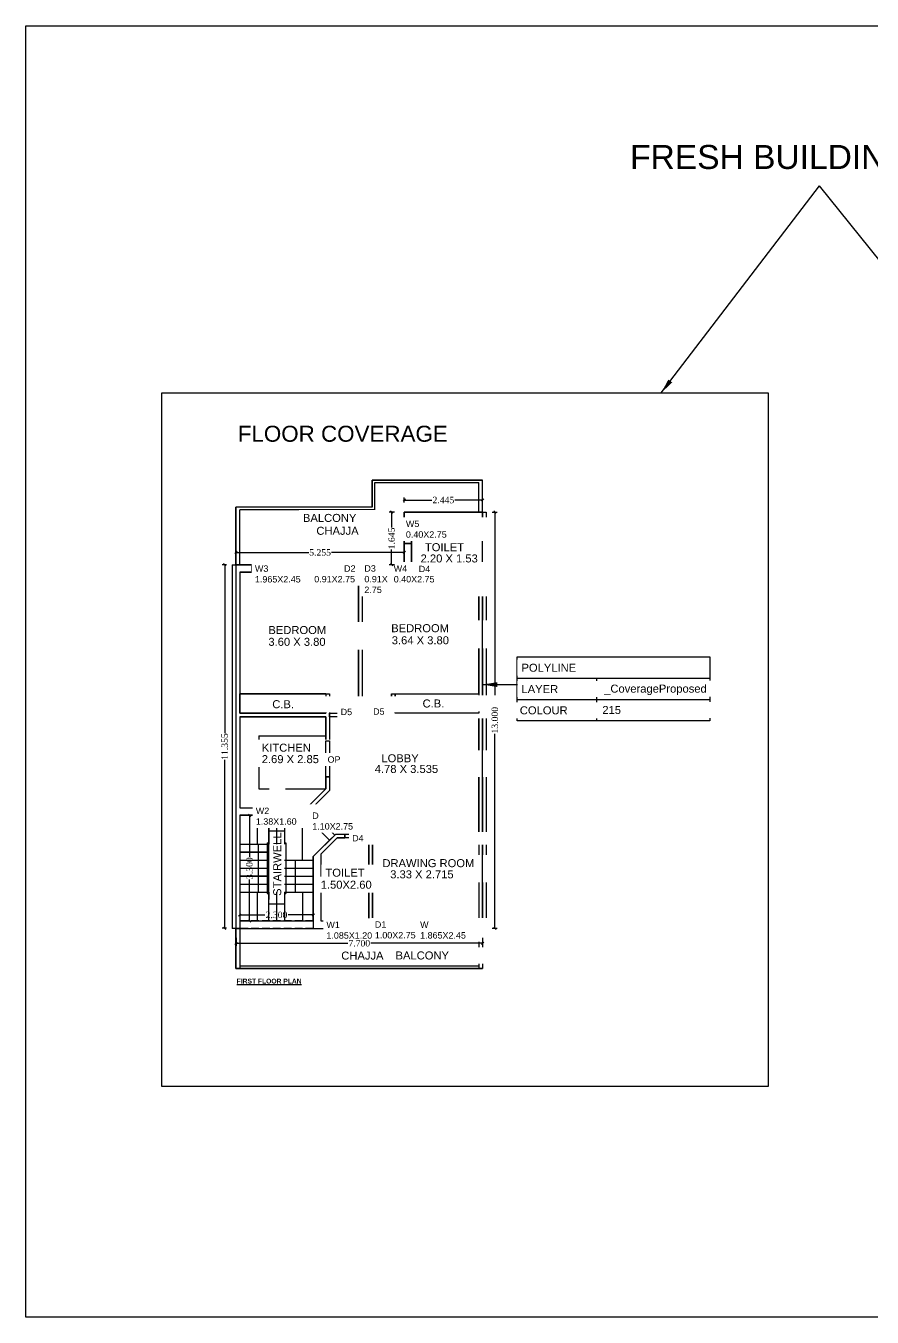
# Model space of a CAD drawing. Header units: metres. Extents: x 180 to 389, y -165 to 195.
# Drawn here: x 180.41 to 206.84, y -6.48 to 33.85 of the extents above; entities that cross this region are included whole.
import ezdxf

# ---------------------------------------------------------------- set-up
doc = ezdxf.new("R2010")
doc.units = ezdxf.units.M
doc.header["$LTSCALE"] = 2
doc.header["$MEASUREMENT"] = 0
doc.linetypes.add('ACAD_ISO02W100', pattern=[15, 12, -3])
for name, color, linetype in [('_ArchProj', 21, 'Continuous'), ('_Balcony', 25, 'Continuous'), ('_CB', 40, 'Continuous'), ('_CoverageProposed', 215, 'Continuous'), ('_Dimension', 87, 'Continuous'), ('_Door', 114, 'Continuous'), ('_Room', 72, 'Continuous'), ('_RoomDimensions', 193, 'Continuous'), ('_StaircaseLanding', 210, 'Continuous'), ('_StaircaseWell', 140, 'Continuous'), ('_StairFlight', 105, 'Continuous'), ('_Stairs', 120, 'Continuous'), ('_Window', 115, 'Continuous')]:
    doc.layers.add(name, color=color, linetype=linetype)
doc.styles.add('DRAWING', font='times.ttf', dxfattribs={"height": 0.2})
doc.styles.get("Standard").update_dxf_attribs({"font": 'arial.ttf'})
doc.dimstyles.new('Copy of DRAWING', dxfattribs={"dimtxt": 0.2, "dimasz": 0.46, "dimexe": 0.076, "dimexo": 0.3, "dimgap": 0.037, "dimtad": 0, "dimdec": 3, "dimzin": 0, "dimdsep": 46, "dimtxsty": 'DRAWING', "dimblk": 'ARCHTICK', "dimtsz": 0.037, "dimcen": 0.09, "dimclre": 256, "dimclrt": 256, "dimadec": 0, "dimazin": 0, "dimtfac": 1, "dimtdec": 3, "dimtix": 1, "dimtofl": 0, "dimtmove": 2, "dimatfit": 3, "dimfxl": 1, "dimtolj": 1, "dimtzin": 0, "dimarcsym": 0})
doc.dimstyles.new('DRAWING', dxfattribs={"dimtxt": 0.2, "dimasz": 0.076, "dimexe": 0.076, "dimexo": 0.3, "dimgap": 0.037, "dimtad": 0, "dimdec": 3, "dimzin": 0, "dimdsep": 46, "dimtxsty": 'DRAWING', "dimblk": 'ARCHTICK', "dimtsz": 0.037, "dimcen": 0.09, "dimclre": 256, "dimclrt": 256, "dimadec": 0, "dimazin": 0, "dimtfac": 1, "dimtdec": 3, "dimtix": 1, "dimtofl": 0, "dimtmove": 2, "dimatfit": 3, "dimfxl": 1, "dimtolj": 1, "dimtzin": 0, "dimarcsym": 0})

# ---------------------------------------------------------------- blocks, each defined once
blk = doc.blocks.new('*D310')
at = {"layer": '_Dimension', "color": 0, "linetype": 'ByBlock', "lineweight": -2, "ltscale": 0.01}
for p, q in [((192.263, 19.079), (192.189, 19.005)), ((192.226, 19.042), (193.092, 19.042)), ((194.671, 19.042), (193.805, 19.042)), ((194.634, 19.005), (194.708, 19.079))]:
    blk.add_line(p, q, dxfattribs=at)
at = {"layer": '_Dimension', "linetype": 'ByBlock', "lineweight": -2, "ltscale": 0.01}
for p, q in [((192.226, 18.966), (192.226, 19.118)), ((194.671, 18.966), (194.671, 19.118))]:
    blk.add_line(p, q, dxfattribs=at)
at = {"layer": 'Defpoints', "color": 0, "ltscale": 0.01}
for p in [(194.671, 19.042), (192.226, 18.666), (194.671, 18.666)]:
    blk.add_point(p, dxfattribs=at)
at = {"layer": '_Dimension', "ltscale": 0.01, "insert": (193.448, 19.042), "char_height": 0.2, "attachment_point": 5, "style": 'DRAWING'}
blk.add_mtext('\\A1;2.445', dxfattribs=at)
blk = doc.blocks.new('_ArchTick')
blk = doc.blocks.new('*D311')
at = {"layer": '_Dimension', "linetype": 'ByBlock', "lineweight": -2, "ltscale": 0.01}
for p, q in [((191.926, 18.666), (191.756, 18.666)), ((191.926, 17.021), (191.756, 17.021))]:
    blk.add_line(p, q, dxfattribs=at)
at = {"layer": '_Dimension', "color": 0, "linetype": 'ByBlock', "lineweight": -2, "ltscale": 0.01}
for p, q in [((191.869, 18.629), (191.795, 18.703)), ((191.832, 18.666), (191.832, 18.186)), ((191.832, 17.021), (191.832, 17.501)), ((191.795, 17.058), (191.869, 16.984))]:
    blk.add_line(p, q, dxfattribs=at)
at = {"layer": 'Defpoints', "color": 0, "ltscale": 0.01}
for p in [(192.226, 18.666), (191.832, 17.021), (192.226, 17.021)]:
    blk.add_point(p, dxfattribs=at)
at = {"layer": '_Dimension', "ltscale": 0.01, "insert": (191.832, 17.843), "char_height": 0.2, "attachment_point": 5, "rotation": 90, "style": 'DRAWING'}
blk.add_mtext('\\A1;1.645', dxfattribs=at)
blk = doc.blocks.new('*D312')
at = {"layer": '_Dimension', "color": 0, "linetype": 'ByBlock', "lineweight": -2, "ltscale": 0.01}
for p, q in [((187.008, 17.443), (186.934, 17.369)), ((186.971, 17.406), (189.246, 17.406)), ((192.226, 17.406), (189.951, 17.406)), ((192.189, 17.369), (192.263, 17.443))]:
    blk.add_line(p, q, dxfattribs=at)
at = {"layer": '_Dimension', "linetype": 'ByBlock', "lineweight": -2, "ltscale": 0.01}
for p, q in [((186.971, 17.321), (186.971, 17.482)), ((192.226, 17.321), (192.226, 17.482))]:
    blk.add_line(p, q, dxfattribs=at)
at = {"layer": 'Defpoints', "color": 0, "ltscale": 0.01}
for p in [(192.226, 17.406), (186.971, 17.021), (192.226, 17.021)]:
    blk.add_point(p, dxfattribs=at)
at = {"layer": '_Dimension', "ltscale": 0.01, "insert": (189.598, 17.406), "char_height": 0.2, "attachment_point": 5, "style": 'DRAWING'}
blk.add_mtext('\\A1;5.255', dxfattribs=at)
blk = doc.blocks.new('*D313')
at = {"layer": '_Dimension', "linetype": 'ByBlock', "lineweight": -2, "ltscale": 0.01}
for p, q in [((186.671, 17.021), (186.542, 17.021)), ((186.671, 5.666), (186.542, 5.666))]:
    blk.add_line(p, q, dxfattribs=at)
at = {"layer": '_Dimension', "color": 0, "linetype": 'ByBlock', "lineweight": -2, "ltscale": 0.01}
for p, q in [((186.655, 16.984), (186.581, 17.058)), ((186.618, 17.021), (186.618, 11.759)), ((186.618, 5.666), (186.618, 10.927)), ((186.581, 5.703), (186.655, 5.629))]:
    blk.add_line(p, q, dxfattribs=at)
at = {"layer": 'Defpoints', "color": 0, "ltscale": 0.01}
for p in [(186.971, 17.021), (186.618, 5.666), (186.971, 5.666)]:
    blk.add_point(p, dxfattribs=at)
at = {"layer": '_Dimension', "ltscale": 0.01, "insert": (186.618, 11.343), "char_height": 0.2, "attachment_point": 5, "rotation": 90, "style": 'DRAWING'}
blk.add_mtext('\\A1;11.355', dxfattribs=at)
blk = doc.blocks.new('*D314')
at = {"layer": '_Dimension', "linetype": 'ByBlock', "lineweight": -2, "ltscale": 0.01}
for p, q in [((186.971, 5.366), (186.971, 5.122)), ((194.671, 5.366), (194.671, 5.122))]:
    blk.add_line(p, q, dxfattribs=at)
at = {"layer": '_Dimension', "color": 0, "linetype": 'ByBlock', "lineweight": -2, "ltscale": 0.01}
for p, q in [((187.008, 5.235), (186.934, 5.161)), ((186.971, 5.198), (190.462, 5.198)), ((194.671, 5.198), (191.179, 5.198)), ((194.634, 5.161), (194.708, 5.235))]:
    blk.add_line(p, q, dxfattribs=at)
at = {"layer": 'Defpoints', "color": 0, "ltscale": 0.01}
for p in [(186.971, 5.666), (194.671, 5.666), (194.671, 5.198)]:
    blk.add_point(p, dxfattribs=at)
at = {"layer": '_Dimension', "ltscale": 0.01, "insert": (190.821, 5.198), "char_height": 0.2, "attachment_point": 5, "style": 'DRAWING'}
blk.add_mtext('\\A1;7.700', dxfattribs=at)
blk = doc.blocks.new('*D315')
at = {"layer": '_Dimension', "linetype": 'ByBlock', "lineweight": -2, "ltscale": 0.01}
for p, q in [((194.971, 18.666), (195.132, 18.666)), ((194.971, 5.666), (195.132, 5.666))]:
    blk.add_line(p, q, dxfattribs=at)
at = {"layer": '_Dimension', "color": 0, "linetype": 'ByBlock', "lineweight": -2, "ltscale": 0.01}
for p, q in [((195.093, 18.629), (195.019, 18.703)), ((195.056, 18.666), (195.056, 12.586)), ((195.056, 5.666), (195.056, 11.745)), ((195.019, 5.703), (195.093, 5.629))]:
    blk.add_line(p, q, dxfattribs=at)
at = {"layer": 'Defpoints', "color": 0, "ltscale": 0.01}
for p in [(194.671, 18.666), (195.056, 18.666), (194.671, 5.666)]:
    blk.add_point(p, dxfattribs=at)
at = {"layer": '_Dimension', "ltscale": 0.01, "insert": (195.056, 12.166), "char_height": 0.2, "attachment_point": 5, "rotation": 90, "style": 'DRAWING'}
blk.add_mtext('\\A1;13.000', dxfattribs=at)
blk = doc.blocks.new('*D316')
at = {"layer": '_Dimension', "color": 0, "linetype": 'ByBlock', "lineweight": -2, "ltscale": 0.01}
for p, q in [((187.431, 9.159), (187.357, 9.233)), ((187.394, 9.196), (187.394, 7.904)), ((187.394, 5.896), (187.394, 7.188)), ((187.357, 5.933), (187.431, 5.859))]:
    blk.add_line(p, q, dxfattribs=at)
at = {"layer": '_Dimension', "linetype": 'ByBlock', "lineweight": -2, "ltscale": 0.01}
for p, q in [((187.386, 9.196), (187.47, 9.196)), ((187.386, 5.896), (187.47, 5.896))]:
    blk.add_line(p, q, dxfattribs=at)
at = {"layer": 'Defpoints', "color": 0, "ltscale": 0.01}
for p in [(187.086, 9.196), (187.086, 5.896), (187.394, 5.896)]:
    blk.add_point(p, dxfattribs=at)
at = {"layer": '_Dimension', "ltscale": 0.01, "insert": (187.394, 7.546), "char_height": 0.2, "attachment_point": 5, "rotation": 90, "style": 'DRAWING'}
blk.add_mtext('\\A1;3.300', dxfattribs=at)
blk = doc.blocks.new('*D317')
at = {"layer": '_Dimension', "color": 0, "linetype": 'ByBlock', "lineweight": -2, "ltscale": 0.01}
for p, q in [((187.123, 6.121), (187.049, 6.047)), ((187.086, 6.084), (187.875, 6.084)), ((189.386, 6.084), (188.597, 6.084)), ((189.349, 6.047), (189.423, 6.121))]:
    blk.add_line(p, q, dxfattribs=at)
at = {"layer": '_Dimension', "linetype": 'ByBlock', "lineweight": -2, "ltscale": 0.01}
for p, q in [((187.086, 6.196), (187.086, 6.16)), ((189.386, 6.196), (189.386, 6.16))]:
    blk.add_line(p, q, dxfattribs=at)
at = {"layer": 'Defpoints', "color": 0, "ltscale": 0.01}
for p in [(189.386, 6.084), (187.086, 5.896), (189.386, 5.896)]:
    blk.add_point(p, dxfattribs=at)
at = {"layer": '_Dimension', "ltscale": 0.01, "insert": (188.236, 6.084), "char_height": 0.2, "attachment_point": 5, "style": 'DRAWING'}
blk.add_mtext('\\A1;2.300', dxfattribs=at)

msp = doc.modelspace()

# ---------------------------------------------------------------- linework, layer by layer
at = {"ltscale": 0.01}
for p, q in [((191.2259, 19.6659), (194.6709, 19.6659)), ((191.2259, 18.8209), (191.2259, 19.6659)), ((191.3059, 18.7409), (191.3059, 19.5859)), ((191.3059, 19.5859), (194.5559, 19.5859)), ((194.5559, 18.6659), (194.5559, 19.5859)), ((194.6709, 18.6659), (194.6709, 19.6659)), ((191.2259, 18.8209), (186.9709, 18.8209)), ((186.9709, 17.0209), (186.9709, 18.8209)), ((191.3059, 18.7409), (187.0859, 18.7409)), ((187.0859, 17.0209), (187.0859, 18.7409)), ((192.2259, 18.6659), (194.7859, 18.6659)), ((192.2259, 18.6659), (192.2259, 18.4359)), ((194.6709, 18.6659), (194.6709, 5.6659)), ((194.7859, 18.6659), (194.7859, 5.6659)), ((192.2259, 18.4359), (194.5559, 18.4359)), ((192.2259, 18.4359), (192.2259, 17.6859)), ((192.4559, 18.4359), (192.4559, 17.6859)), ((194.5559, 18.4359), (194.5559, 16.9059)), ((192.2259, 17.6859), (192.2259, 16.7909)), ((192.2259, 17.6859), (192.4559, 17.6859)), ((192.4559, 17.6859), (192.4559, 16.7909)), ((186.8559, 17.0209), (186.8559, 5.6659)), ((186.8559, 17.0209), (187.4659, 17.0209)), ((186.9709, 17.0209), (186.9709, 5.6659)), ((187.4659, 17.0209), (187.4659, 16.7909)), ((187.4659, 17.0209), (189.4309, 17.0209)), ((189.4309, 17.0209), (189.8909, 17.0209)), ((189.4309, 17.0209), (189.4309, 16.7909)), ((189.8909, 17.0209), (189.8909, 16.7909)), ((190.8009, 17.0209), (190.9159, 17.0209)), ((190.8009, 17.0209), (190.8009, 12.2759)), ((190.9159, 17.0209), (190.9159, 12.2759)), ((191.8259, 17.0209), (192.2259, 17.0209)), ((191.8259, 17.0209), (191.8259, 16.7909)), ((187.0859, 16.7909), (187.0859, 12.3909)), ((187.0859, 16.7909), (187.4659, 16.7909)), ((187.4659, 16.7909), (189.4309, 16.7909)), ((189.4309, 16.7909), (189.8909, 16.7909)), ((191.8259, 16.7909), (192.2259, 16.7909)), ((192.2259, 16.7909), (192.4559, 16.7909)), ((193.2059, 16.9059), (194.5559, 16.9059)), ((193.2059, 16.9059), (193.2059, 16.7909)), ((193.2059, 16.7909), (194.5559, 16.7909)), ((194.5559, 16.7909), (194.5559, 12.3909)), ((195.7484, 13.4808), (201.7662, 13.4808)), ((189.7759, 12.9909), (187.0859, 12.9909)), ((189.7759, 12.9909), (189.8909, 12.9909)), ((189.7759, 12.9909), (189.7759, 12.3909)), ((189.8909, 12.9909), (189.8909, 12.2759)), ((191.8259, 12.9909), (191.9409, 12.9909)), ((191.8259, 12.9909), (191.8259, 12.2759)), ((191.9409, 12.9909), (191.9409, 12.3909)), ((191.9409, 12.9909), (194.5559, 12.9909)), ((187.0859, 12.3909), (189.7759, 12.3909)), ((187.0859, 12.2759), (187.0859, 9.4259)), ((187.0859, 12.2759), (189.7759, 12.2759)), ((189.7759, 12.2759), (189.7759, 11.5259)), ((189.8909, 12.2759), (189.8909, 11.5259)), ((190.8009, 12.2759), (190.9159, 12.2759)), ((191.8259, 12.2759), (194.5559, 12.2759)), ((191.9409, 12.3909), (194.5559, 12.3909)), ((194.5559, 12.2759), (194.5559, 5.8959)), ((187.6859, 11.6759), (189.7759, 11.6759)), ((187.6859, 11.6759), (187.6859, 10.0259)), ((189.7759, 11.5259), (189.8909, 11.5259)), ((189.7758, 10.4007), (189.7758, 10.0183)), ((189.7758, 10.4007), (189.8908, 10.4007)), ((189.8908, 10.4007), (189.8908, 9.9707)), ((187.6859, 10.0259), (189.7758, 10.0259)), ((189.1159, 9.1959), (189.8908, 9.9707)), ((189.1833, 9.4259), (189.7758, 10.0183)), ((187.0859, 9.4259), (187.5459, 9.4259)), ((187.5459, 9.4259), (187.5459, 9.1959)), ((187.5459, 9.4259), (188.9259, 9.4259)), ((188.9259, 9.4259), (189.1833, 9.4259)), ((188.9259, 9.4259), (188.9259, 9.1959)), ((189.2786, 9.3585), (190.0564, 8.5807)), ((187.0859, 9.1959), (187.0859, 5.6659)), ((187.0859, 9.1959), (187.5459, 9.1959)), ((187.5459, 9.1959), (188.9259, 9.1959)), ((187.9859, 9.1959), (187.9859, 5.8959)), ((187.9859, 9.1959), (187.9859, 5.8959)), ((188.2359, 9.1959), (188.2359, 8.2959)), ((188.4859, 9.1959), (188.4859, 8.2959)), ((188.9259, 9.1959), (189.1159, 9.1959)), ((189.1159, 9.1959), (189.8937, 8.418)), ((189.3859, 7.9102), (190.0866, 8.6109)), ((189.6159, 7.9776), (190.1342, 8.4959)), ((190.0866, 8.6109), (190.3659, 8.6109)), ((190.1342, 8.4959), (190.3659, 8.4959)), ((190.3659, 8.6109), (190.3659, 8.4959)), ((191.1159, 8.6109), (191.1159, 5.8959)), ((191.1159, 8.6109), (191.2309, 8.6109)), ((191.2309, 8.6109), (191.2309, 5.6659)), ((187.0859, 8.2959), (188.4859, 8.2959)), ((187.9459, 8.3359), (188.5259, 8.3359)), ((187.9459, 8.3359), (187.9459, 6.7559)), ((187.9659, 8.3159), (188.5059, 8.3159)), ((187.9659, 8.3159), (187.9659, 6.7759)), ((188.4859, 8.2959), (188.4859, 5.8959)), ((188.5059, 8.3159), (188.5059, 6.7759)), ((188.5259, 8.3359), (188.5259, 6.7559)), ((187.0859, 8.0459), (187.9859, 8.0459)), ((187.0859, 7.7959), (187.9859, 7.7959)), ((188.4859, 7.7959), (189.3859, 7.7959)), ((189.3859, 7.9102), (189.3859, 5.6659)), ((189.6159, 7.9776), (189.6159, 5.8959)), ((187.0859, 7.5459), (187.9859, 7.5459)), ((187.0859, 7.2959), (187.9859, 7.2959)), ((188.4859, 7.5459), (189.3859, 7.5459)), ((188.4859, 7.2959), (189.3859, 7.2959)), ((187.0859, 7.0459), (187.9859, 7.0459)), ((188.4859, 7.0459), (189.3859, 7.0459)), ((187.0859, 6.7959), (189.3859, 6.7959)), ((187.9459, 6.7559), (188.5259, 6.7559)), ((187.9659, 6.7759), (188.5059, 6.7759)), ((188.2359, 6.7959), (188.2359, 5.8959)), ((187.0859, 5.6659), (186.8559, 5.6659)), ((186.9709, 5.6659), (186.9709, 4.4159)), ((187.0859, 5.6659), (187.0859, 4.4159)), ((189.3859, 5.6659), (189.7659, 5.6659)), ((189.6159, 5.8959), (189.7659, 5.8959)), ((189.7659, 5.8959), (189.7659, 5.6659)), ((189.7659, 5.8959), (190.8509, 5.8959)), ((189.7659, 5.6659), (190.8509, 5.6659)), ((190.8509, 5.8959), (191.1159, 5.8959)), ((190.8509, 5.8959), (190.8509, 5.6659)), ((190.8509, 5.6659), (191.2309, 5.6659)), ((192.2309, 5.8959), (192.2309, 5.6659)), ((192.2309, 5.8959), (194.0959, 5.8959)), ((192.2309, 5.6659), (194.0959, 5.6659)), ((194.0959, 5.8959), (194.5559, 5.8959)), ((194.0959, 5.8959), (194.0959, 5.6659)), ((194.0959, 5.6659), (194.7859, 5.6659)), ((194.5559, 5.6659), (194.5559, 4.4159)), ((194.6709, 5.6659), (194.6709, 4.4159)), ((187.0859, 4.4959), (194.5559, 4.4959)), ((186.9709, 4.4159), (194.6709, 4.4159))]:
    msp.add_line(p, q, dxfattribs=at)
at = {"linetype": 'ACAD_ISO02W100', "ltscale": 0.01}
for p, q in [((189.3859, 5.8959), (187.0859, 5.8959)), ((189.3859, 5.6659), (187.0859, 5.6659))]:
    msp.add_line(p, q, dxfattribs=at)
at = {"ltscale": 0.01}
msp.add_lwpolyline([(180.407, 33.8529), (389.0953, 33.8529), (389.0953, -6.4782), (180.407, -6.4782)], close=True, dxfattribs=at)
at = {"layer": '_ArchProj', "ltscale": 0.01}
for points in [[(186.9709, 18.8209), (186.9709, 17.0209), (192.2259, 17.0209), (192.2259, 18.6659), (194.6709, 18.6659), (194.6709, 19.6659), (191.2259, 19.6659), (191.2259, 18.8209)], [(186.9709, 5.6659), (194.6709, 5.6659), (194.6709, 4.4159), (186.9709, 4.4159)]]:
    msp.add_lwpolyline(points, close=True, dxfattribs=at)
at = {"layer": '_Balcony', "ltscale": 0.01}
msp.add_lwpolyline([(186.9709, 5.6659), (194.6709, 5.6659), (194.6709, 4.4159), (186.9709, 4.4159)], close=True, dxfattribs=at)
at = {"layer": '_CB', "ltscale": 0.01}
msp.add_lwpolyline([(187.0859, 12.9909), (189.7759, 12.9909), (189.7759, 12.3909), (187.0859, 12.3909)], close=True, dxfattribs=at)
at = {"layer": '_Door', "ltscale": 0.01}
for points in [[(189.8909, 17.0209), (190.8009, 17.0209), (190.8009, 16.7909), (189.8909, 16.7909)], [(190.9159, 17.0209), (191.8259, 17.0209), (191.8259, 16.7909), (190.9159, 16.7909)], [(189.8909, 12.3909), (190.8009, 12.3909), (190.8009, 12.2759), (189.8909, 12.2759)], [(190.9159, 12.3909), (191.8259, 12.3909), (191.8259, 12.2759), (190.9159, 12.2759)], [(190.0564, 8.5807), (189.2786, 9.3585), (189.1159, 9.1959), (189.8937, 8.418)], [(190.3659, 8.6109), (191.1159, 8.6109), (191.1159, 8.4959), (190.3659, 8.4959)], [(191.2309, 5.8959), (192.2309, 5.8959), (192.2309, 5.6659), (191.2309, 5.6659)]]:
    msp.add_lwpolyline(points, close=True, dxfattribs=at)
at = {"layer": '_Room', "ltscale": 0.01}
for p, q in [((189.8909, 12.2759), (189.8908, 9.9707)), ((194.5559, 12.2759), (189.8909, 12.2759)), ((194.5559, 8.6109), (194.5559, 12.2759)), ((189.8908, 9.9707), (189.2786, 9.3585)), ((189.2786, 9.3585), (190.0564, 8.5807)), ((190.0564, 8.5807), (190.0866, 8.6109)), ((190.0866, 8.6109), (194.5559, 8.6109))]:
    msp.add_line(p, q, dxfattribs=at)
for points in [[(192.4559, 18.4359), (194.5559, 18.4359), (194.5559, 16.9059), (192.4559, 16.9059)], [(187.0859, 16.7909), (187.0859, 12.9909), (189.8909, 12.9909), (189.8909, 12.3909), (190.8009, 12.3909), (190.8009, 16.7909)], [(194.5559, 16.7909), (190.9159, 16.7909), (190.9159, 12.3909), (191.8259, 12.3909), (191.8259, 12.9909), (194.5559, 12.9909)], [(187.0859, 12.2759), (187.0859, 9.4259), (189.1833, 9.4259), (189.7758, 10.0183), (189.7759, 12.2759)], [(191.1159, 8.4959), (190.1342, 8.4959), (189.6159, 7.9776), (189.6159, 5.8959), (191.1159, 5.8959), (191.1159, 8.4959)], [(191.2309, 8.6109), (194.5559, 8.6109), (194.5559, 5.8959), (191.2309, 5.8959)]]:
    msp.add_lwpolyline(points, close=True, dxfattribs=at)
at = {"layer": '_StaircaseLanding', "ltscale": 0.01}
for points in [[(187.6328, 9.1959), (187.6328, 8.2959)], [(189.0525, 7.7959), (189.0525, 9.1959)], [(187.6328, 6.7959), (187.6328, 5.8959)], [(189.0525, 6.7959), (189.0525, 5.8959)]]:
    msp.add_lwpolyline(points, dxfattribs=at)
at = {"layer": '_StairFlight', "ltscale": 0.01}
for points in [[(187.662, 8.2959), (187.662, 6.7959)], [(188.8144, 7.7959), (188.8144, 6.7959)]]:
    msp.add_lwpolyline(points, dxfattribs=at)
at = {"layer": '_Window', "ltscale": 0.01}
msp.add_lwpolyline([(189.7659, 5.8959), (190.8509, 5.8959), (190.8509, 5.6659), (189.7659, 5.6659)], close=True, dxfattribs=at)

# ---------------------------------------------------------------- texts
at = {"ltscale": 0.01, "insert": (186.9933, 4.0923), "char_height": 0.15, "width": 2.413672, "attachment_point": 1}
msp.add_mtext('\\fArial|b1|i0|c0|p34;\\LFIRST FLOOR PLAN', dxfattribs=at)

# ---------------------------------------------------------------- dimensions: what is measured, and where the dimension line sits
at = {"layer": '_Dimension', "ltscale": 0.01}
dim = msp.add_linear_dim(base=(186.6176, 5.6659), p1=(186.9709, 17.0209), p2=(186.9709, 5.6659), angle=90, dimstyle='DRAWING', dxfattribs=at)
dim.commit()
dim.dimension.update_dxf_attribs({"geometry": '*D313', "text_midpoint": (186.6176, 11.3434)})
dim = msp.add_linear_dim(base=(189.3859, 6.0843), p1=(187.0859, 5.8959), p2=(189.3859, 5.8959), dimstyle='DRAWING', dxfattribs=at)
dim.commit()
dim.dimension.update_dxf_attribs({"geometry": '*D317', "text_midpoint": (188.2359, 6.0843)})

# ---------------------------------------------------------------- next in the draw order: texts
at = {"ltscale": 0.01, "insert": (199.2786, 30.1321), "char_height": 0.75, "width": 25.984953, "attachment_point": 1, "bg_fill": 2}
msp.add_mtext('FRESH BUILDING PLAN', dxfattribs=at)
at = {"layer": '_ArchProj', "ltscale": 0.01, "insert": (190.2586, 4.9396), "char_height": 0.25, "width": 4.517248, "attachment_point": 1, "bg_fill": 2}
msp.add_mtext('CHAJJA', dxfattribs=at)
at = {"layer": '_Room', "ltscale": 0.01, "char_height": 0.25, "width": 4.517248, "attachment_point": 1, "bg_fill": 2}
for s, insert in [('TOILET', (192.8715, 17.6943)), ('BEDROOM', (187.9826, 15.1071)), ('DRAWING ROOM', (191.5434, 7.8266))]:
    msp.add_mtext(s, dxfattribs=dict(at, insert=insert))
at = {"layer": '_StaircaseWell', "ltscale": 0.01, "insert": (188.1338, 6.6814), "char_height": 0.25, "width": 4.517248, "attachment_point": 1, "rotation": 90, "bg_fill": 2}
msp.add_mtext('STAIRWELL', dxfattribs=at)

# ---------------------------------------------------------------- next in the draw order: linework, layer by layer
at = {"layer": '_StaircaseWell', "ltscale": 0.01}
msp.add_lwpolyline([(189.8937, 8.418), (189.1159, 9.1959), (187.0859, 9.1959), (187.0859, 5.8959), (189.3859, 5.8959), (189.3859, 7.9102)], close=True, dxfattribs=at)
at = {"layer": '_StairFlight', "ltscale": 0.01}
for points in [[(187.9859, 8.7143), (188.4859, 8.7143)], [(187.9859, 6.4281), (188.4859, 6.4281)]]:
    msp.add_lwpolyline(points, dxfattribs=at)
at = {"layer": '_Stairs', "ltscale": 0.01}
for points in [[(187.9859, 9.1959), (187.9859, 8.2959)], [(188.2359, 9.1959), (188.2359, 8.2959)], [(188.4859, 9.1959), (188.4859, 8.2959)], [(187.0859, 8.2959), (187.9859, 8.2959)], [(187.9859, 8.0459), (187.0859, 8.0459)], [(187.0859, 7.7959), (187.9859, 7.7959)], [(188.4859, 7.7959), (189.3859, 7.7959)], [(187.0859, 7.5459), (187.9859, 7.5459)], [(187.9859, 7.2959), (187.0859, 7.2959)], [(188.4859, 7.5459), (189.3859, 7.5459)], [(188.4859, 7.2959), (189.3859, 7.2959)], [(187.0859, 7.0459), (187.9859, 7.0459)], [(188.4859, 7.0459), (189.3859, 7.0459)], [(187.0859, 6.7959), (187.9859, 6.7959)], [(187.9859, 6.7959), (187.9859, 5.8959)], [(188.2359, 6.7959), (188.2359, 5.8959)], [(188.4859, 6.7959), (188.4859, 5.8959)], [(188.4859, 6.7959), (189.3859, 6.7959)]]:
    msp.add_lwpolyline(points, dxfattribs=at)
at = {"layer": '_Window', "ltscale": 0.01}
msp.add_lwpolyline([(187.5459, 9.4259), (188.9259, 9.4259), (188.9259, 9.1959), (187.5459, 9.1959)], close=True, dxfattribs=at)

# ---------------------------------------------------------------- next in the draw order: texts
at = {"layer": '_ArchProj', "ltscale": 0.01, "insert": (189.4819, 18.2072), "char_height": 0.25, "width": 4.517248, "attachment_point": 1, "bg_fill": 2}
msp.add_mtext('CHAJJA', dxfattribs=at)
at = {"layer": '_Balcony', "ltscale": 0.01, "insert": (191.9536, 4.944), "char_height": 0.25, "width": 4.517248, "attachment_point": 1, "bg_fill": 2}
msp.add_mtext('BALCONY', dxfattribs=at)
at = {"layer": '_Room', "ltscale": 0.01, "char_height": 0.25, "width": 4.517248, "attachment_point": 1, "bg_fill": 2}
for s, insert in [('BEDROOM', (191.8184, 15.1652)), ('KITCHEN', (187.7771, 11.4335))]:
    msp.add_mtext(s, dxfattribs=dict(at, insert=insert))
at = {"layer": '_RoomDimensions', "ltscale": 0.01, "insert": (192.736, 17.3436), "char_height": 0.25, "width": 4.517248, "attachment_point": 1, "bg_fill": 2}
msp.add_mtext('2.20 X 1.53', dxfattribs=at)

# ---------------------------------------------------------------- next in the draw order: leaders
at = {"ltscale": 0.01}
for points in [[(200.2546, 22.394), (205.19, 28.8529)], [(210.3886, 22.394), (205.19, 28.8529)]]:
    msp.add_leader(points, dimstyle='Copy of DRAWING', override={"dimgap": 0.037, "dimtad": 0}, dxfattribs=at)

# ---------------------------------------------------------------- next in the draw order: linework, layer by layer
at = {"layer": '_Door', "ltscale": 0.01}
msp.add_lwpolyline([(192.4559, 16.9059), (193.2059, 16.9059), (193.2059, 16.7909), (192.4559, 16.7909)], close=True, dxfattribs=at)

# ---------------------------------------------------------------- next in the draw order: texts
at = {"layer": '_Balcony', "ltscale": 0.01, "insert": (189.0624, 18.609), "char_height": 0.25, "width": 4.517248, "attachment_point": 1, "bg_fill": 2}
msp.add_mtext('BALCONY', dxfattribs=at)
at = {"layer": '_Room', "ltscale": 0.01, "char_height": 0.25, "width": 4.517248, "attachment_point": 1, "bg_fill": 2}
for s, insert in [('LOBBY', (191.5117, 11.1025)), ('TOILET', (189.7638, 7.5286))]:
    msp.add_mtext(s, dxfattribs=dict(at, insert=insert))
at = {"layer": '_RoomDimensions', "ltscale": 0.01, "insert": (187.9826, 14.7392), "char_height": 0.25, "width": 4.517248, "attachment_point": 1, "bg_fill": 2}
msp.add_mtext('3.60 X 3.80', dxfattribs=at)

# ---------------------------------------------------------------- next in the draw order: linework, layer by layer
at = {"layer": '_Balcony', "ltscale": 0.01}
msp.add_lwpolyline([(186.9709, 18.8209), (186.9709, 17.0209), (192.2259, 17.0209), (192.2259, 18.6659), (194.6709, 18.6659), (194.6709, 19.6659), (191.2259, 19.6659), (191.2259, 18.8209)], close=True, dxfattribs=at)
at = {"layer": '_Window', "ltscale": 0.01}
msp.add_lwpolyline([(192.2259, 18.4359), (192.4559, 18.4359), (192.4559, 17.6859), (192.2259, 17.6859)], close=True, dxfattribs=at)

# ---------------------------------------------------------------- next in the draw order: texts
at = {"layer": '_RoomDimensions', "ltscale": 0.01, "char_height": 0.25, "width": 4.517248, "attachment_point": 1, "bg_fill": 2}
for s, insert in [('3.64 X 3.80', (191.8357, 14.7876)), ('2.69 X 2.85', (187.7752, 11.0753)), ('3.33 X 2.715', (191.787, 7.4774))]:
    msp.add_mtext(s, dxfattribs=dict(at, insert=insert))

# ---------------------------------------------------------------- next in the draw order: linework, layer by layer
at = {"layer": '_Door', "ltscale": 0.01}
msp.add_lwpolyline([(189.7759, 11.5259), (189.8908, 11.5259), (189.8908, 10.4007), (189.7759, 10.4007)], close=True, dxfattribs=at)

# ---------------------------------------------------------------- next in the draw order: texts
at = {"layer": '_RoomDimensions', "ltscale": 0.01, "char_height": 0.25, "width": 4.517248, "attachment_point": 1, "bg_fill": 2}
for s, insert in [('4.78 X 3.535', (191.3039, 10.7685)), ('1.50X2.60', (189.6166, 7.1537))]:
    msp.add_mtext(s, dxfattribs=dict(at, insert=insert))

# ---------------------------------------------------------------- next in the draw order: linework, layer by layer
at = {"layer": '_CoverageProposed', "ltscale": 0.01}
msp.add_lwpolyline([(186.9709, 17.0209), (186.9709, 5.6659), (194.6709, 5.6659), (194.6709, 18.6659), (192.2259, 18.6659), (192.2259, 17.0209)], close=True, dxfattribs=at)

# ---------------------------------------------------------------- next in the draw order: texts
at = {"layer": '_Door', "ltscale": 0.01, "char_height": 0.2, "width": 4.517248, "attachment_point": 1, "bg_fill": 2}
for s, insert in [('            D2\\P0.91X2.75', (189.4151, 17.0046)), ('D5', (190.2398, 12.5246)), ('OP', (189.8309, 11.0378)), ('D\\P1.10X2.75', (189.3526, 9.2848)), ('D1\\P1.00X2.75', (191.3083, 5.8843))]:
    msp.add_mtext(s, dxfattribs=dict(at, insert=insert))
at = {"layer": '_Window', "ltscale": 0.01, "insert": (192.2774, 18.3997), "char_height": 0.2, "width": 4.517248, "attachment_point": 1, "bg_fill": 2}
msp.add_mtext('W5\\P0.40X2.75', dxfattribs=at)

# ---------------------------------------------------------------- next in the draw order: linework, layer by layer
at = {"layer": '_Window', "ltscale": 0.01}
for points in [[(187.4659, 17.0209), (189.4309, 17.0209), (189.4309, 16.7909), (187.4659, 16.7909)], [(192.2309, 5.8959), (194.0959, 5.8959), (194.0959, 5.6659), (192.2309, 5.6659)]]:
    msp.add_lwpolyline(points, close=True, dxfattribs=at)

# ---------------------------------------------------------------- next in the draw order: texts
at = {"layer": '_Door', "ltscale": 0.01, "char_height": 0.2, "width": 4.517248, "attachment_point": 1, "bg_fill": 2}
for s, insert in [('D3\\P0.91X\\P2.75', (190.9805, 17.0061)), ('D5', (191.2529, 12.5367)), ('D4', (190.5981, 8.5798))]:
    msp.add_mtext(s, dxfattribs=dict(at, insert=insert))

# ---------------------------------------------------------------- next in the draw order: dimensions: what is measured, and where the dimension line sits
at = {"layer": '_Dimension', "ltscale": 0.01}
dim = msp.add_linear_dim(base=(194.6709, 19.042), p1=(192.2259, 18.6659), p2=(194.6709, 18.6659), dimstyle='DRAWING', dxfattribs=at)
dim.commit()
dim.dimension.update_dxf_attribs({"geometry": '*D310', "text_midpoint": (193.4484, 19.042)})

# ---------------------------------------------------------------- next in the draw order: linework, layer by layer
at = {"layer": '_CB', "ltscale": 0.01}
msp.add_lwpolyline([(191.9409, 12.9909), (194.5559, 12.9909), (194.5559, 12.3909), (191.9409, 12.3909)], close=True, dxfattribs=at)
at = {"layer": '_Window', "ltscale": 0.01}
msp.add_lwpolyline([(191.8259, 17.0209), (192.2259, 17.0209), (192.2259, 16.7909), (191.8259, 16.7909)], close=True, dxfattribs=at)

# ---------------------------------------------------------------- next in the draw order: texts
at = {"layer": '_Door', "ltscale": 0.01, "insert": (192.6781, 16.9898), "char_height": 0.2, "width": 4.517248, "attachment_point": 1, "bg_fill": 2}
msp.add_mtext('D4', dxfattribs=at)
at = {"layer": '_Window', "ltscale": 0.01, "char_height": 0.2, "width": 4.517248, "attachment_point": 1, "bg_fill": 2}
for s, insert in [('W2\\P1.38X1.60', (187.5905, 9.4356)), ('W\\P1.865X2.45', (192.7217, 5.8805))]:
    msp.add_mtext(s, dxfattribs=dict(at, insert=insert))

# ---------------------------------------------------------------- next in the draw order: texts
for s, insert in [('W3\\P1.965X2.45', (187.5624, 17.001)), ('W1\\P1.085X1.20', (189.7945, 5.8765))]:
    msp.add_mtext(s, dxfattribs=dict(at, insert=insert))

# ---------------------------------------------------------------- next in the draw order: dimensions: what is measured, and where the dimension line sits
at = {"layer": '_Dimension', "ltscale": 0.01}
dim = msp.add_linear_dim(base=(187.3944, 5.8959), p1=(187.0859, 9.1959), p2=(187.0859, 5.8959), angle=90, dimstyle='DRAWING', dxfattribs=at)
dim.commit()
dim.dimension.update_dxf_attribs({"geometry": '*D316', "text_midpoint": (187.3944, 7.5459)})

# ---------------------------------------------------------------- next in the draw order: texts
at = {"layer": '_Window', "ltscale": 0.01, "insert": (191.8971, 17.002), "char_height": 0.2, "width": 4.517248, "attachment_point": 1, "bg_fill": 2}
msp.add_mtext('W4\\P0.40X2.75', dxfattribs=at)

# ---------------------------------------------------------------- next in the draw order: dimensions: what is measured, and where the dimension line sits
at = {"layer": '_Dimension', "ltscale": 0.01}
dim = msp.add_linear_dim(base=(194.6709, 5.1982), p1=(186.9709, 5.6659), p2=(194.6709, 5.6659), dimstyle='DRAWING', dxfattribs=at)
dim.commit()
dim.dimension.update_dxf_attribs({"geometry": '*D314', "text_midpoint": (190.8209, 5.1982)})

# ---------------------------------------------------------------- next in the draw order: dimensions: what is measured, and where the dimension line sits
for base, p1, p2, picture, middle in [((191.8316, 17.0209), (192.2259, 18.6659), (192.2259, 17.0209), '*D311', (191.8316, 17.8434)), ((195.0556, 18.6659), (194.6709, 5.6659), (194.6709, 18.6659), '*D315', (195.0556, 12.1659))]:
    dim = msp.add_linear_dim(base=base, p1=p1, p2=p2, angle=90, dimstyle='DRAWING', dxfattribs=at)
    dim.commit()
    dim.dimension.update_dxf_attribs({"geometry": picture, "text_midpoint": middle})
dim = msp.add_linear_dim(base=(192.2259, 17.4062), p1=(186.9709, 17.0209), p2=(192.2259, 17.0209), dimstyle='DRAWING', dxfattribs=at)
dim.commit()
dim.dimension.update_dxf_attribs({"geometry": '*D312', "text_midpoint": (189.5984, 17.4062)})

# ---------------------------------------------------------------- next in the draw order: texts
at = {"layer": '_CB', "ltscale": 0.01, "insert": (192.7975, 12.8137), "char_height": 0.25, "width": 4.517248, "attachment_point": 1, "bg_fill": 2}
msp.add_mtext('C.B.', dxfattribs=at)

# ---------------------------------------------------------------- next in the draw order: linework, layer by layer
at = {"ltscale": 0.01}
msp.add_line((195.7484, 12.8135), (201.7662, 12.8135), dxfattribs=at)
msp.add_lwpolyline([(195.7484, 14.1481), (201.7662, 14.1481), (201.7662, 12.1462), (195.7484, 12.1462)], close=True, dxfattribs=at)

# ---------------------------------------------------------------- next in the draw order: texts
at = {"layer": '_CB', "ltscale": 0.01, "insert": (188.1035, 12.7907), "char_height": 0.25, "width": 4.517248, "attachment_point": 1, "bg_fill": 2}
msp.add_mtext('C.B.', dxfattribs=at)

# ---------------------------------------------------------------- next in the draw order: linework, layer by layer
at = {"ltscale": 0.01}
msp.add_lwpolyline([(184.6525, 22.394), (203.5931, 22.394), (203.5931, 0.7291), (184.6525, 0.7291)], close=True, dxfattribs=at)

# ---------------------------------------------------------------- next in the draw order: texts
at = {"ltscale": 0.01, "attachment_point": 1, "bg_fill": 2}
for s, insert, char_height, width in [('FLOOR COVERAGE', (187.0265, 21.3627), 0.5, 10.361623), ('POLYLINE', (195.8873, 13.9302), 0.25, 4.517248)]:
    msp.add_mtext(s, dxfattribs=dict(at, insert=insert, char_height=char_height, width=width))

# ---------------------------------------------------------------- next in the draw order: linework, layer by layer
at = {"ltscale": 0.01}
msp.add_line((198.2316, 13.4808), (198.2316, 12.1462), dxfattribs=at)

# ---------------------------------------------------------------- next in the draw order: texts
at = {"ltscale": 0.01, "insert": (195.8873, 13.2629), "char_height": 0.25, "width": 4.517248, "attachment_point": 1, "bg_fill": 2}
msp.add_mtext('LAYER', dxfattribs=at)

# ---------------------------------------------------------------- next in the draw order: texts
at = {"ltscale": 0.01, "insert": (195.8349, 12.5993), "char_height": 0.25, "width": 4.517248, "attachment_point": 1, "bg_fill": 2}
msp.add_mtext('COLOUR', dxfattribs=at)

# ---------------------------------------------------------------- next in the draw order: leaders
at = {"ltscale": 0.01}
msp.add_leader([(194.6709, 13.2785), (195.7484, 13.2785)], dimstyle='Copy of DRAWING', override={"dimgap": 0.037, "dimtad": 0}, dxfattribs=at)

# ---------------------------------------------------------------- next in the draw order: texts
at = {"ltscale": 0.01, "insert": (198.4123, 12.6102), "char_height": 0.25, "width": 4.517248, "attachment_point": 1, "bg_fill": 2}
msp.add_mtext('215', dxfattribs=at)

# ---------------------------------------------------------------- next in the draw order: texts
at = {"ltscale": 0.01, "insert": (198.4699, 13.2775), "char_height": 0.25, "width": 4.517248, "attachment_point": 1, "bg_fill": 2}
msp.add_mtext('_CoverageProposed', dxfattribs=at)

doc.saveas('drawing.dxf')
